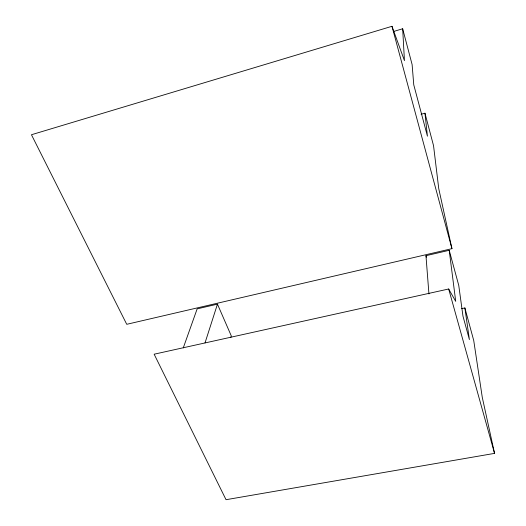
<?xml version="1.0" encoding="UTF-8"?>
<svg xmlns="http://www.w3.org/2000/svg" width="526" height="526" viewBox="0 0 526 526"><rect width="100%" height="100%" fill="white"/><g stroke="black" fill="none" stroke-linecap="round" stroke-linejoin="round"><path stroke-width="0.79" d="M230.829 337.436L231.269 335.864L217.455 304.146L197.158 308.867L183.265 347.903M205.022 342.906L217.455 304.146M393.395 31.54L402.666 28.766L404.448 60.628L391.969 26.3L31.448 134.741L126.74 324.312L451.946 248.66L438.75 188.656L433.542 145.689L424.962 113.208L421.076 114.267M428.94 293.949L425.961 255.702L449.211 250.297L458.751 285.408L462.979 316.198L469.396 339.586L464.879 307.947L461.664 308.637M449.211 250.297L455.713 301.372L448.678 288.991L154.138 354.208L226.035 499.7L494.552 453.379L482.276 397.367L473.735 340.532L464.879 307.947M425.961 255.702L426.408 257.247M448.678 288.991L494.552 453.379M391.969 26.3L451.946 248.66M402.666 28.766L412.108 64.534L413.765 84.837L427.434 136.181L424.962 113.208"/></g></svg>
